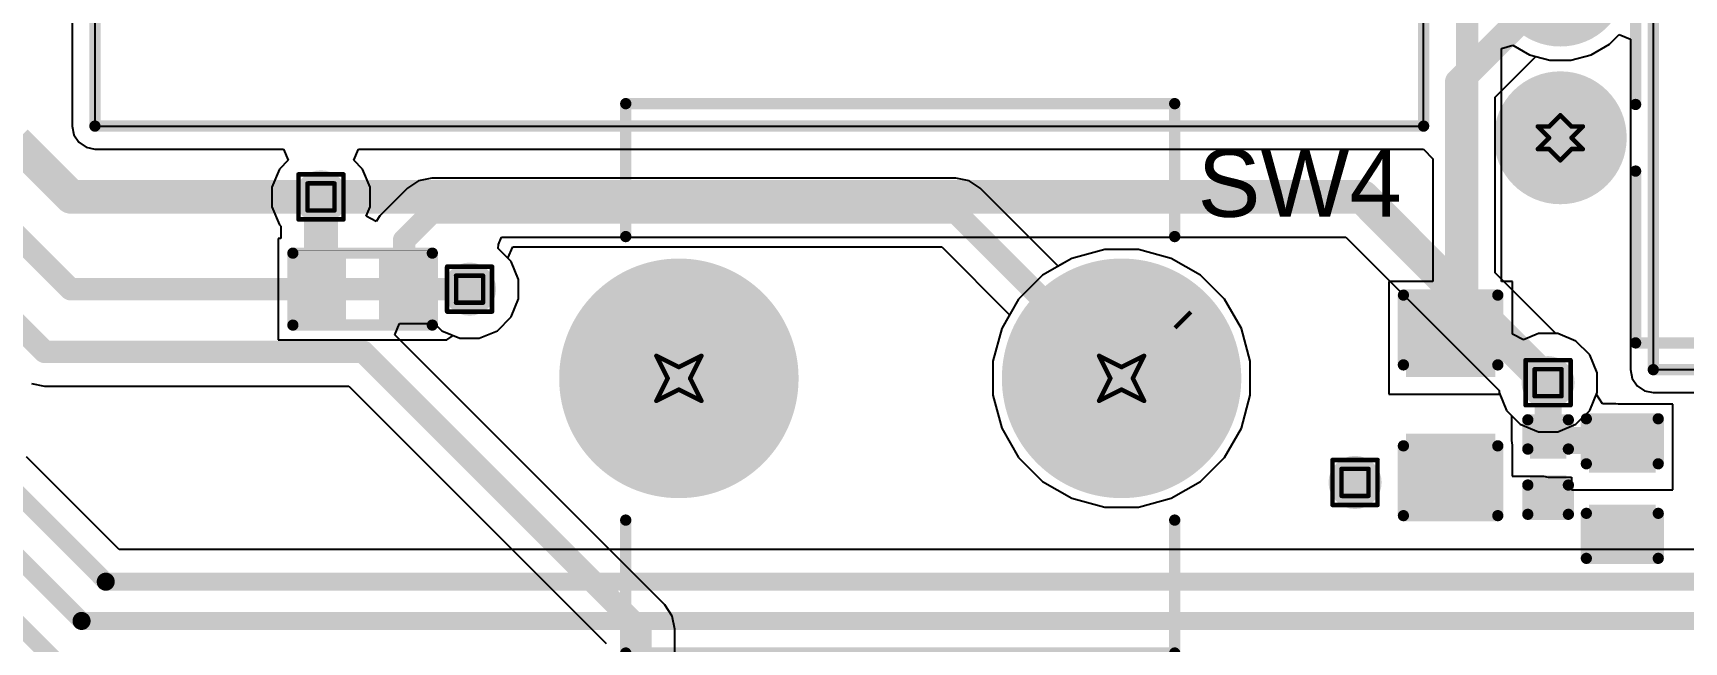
# Model space of a CAD drawing. Header units: inches. Extents: x 0 to 355, y -10 to 78.
# Drawn here: x 53.95 to 72.6, y 5.57 to 12.44 of the extents above; entities that cross this region are included whole.
import ezdxf

# ---------------------------------------------------------------- set-up
doc = ezdxf.new("R2010")
doc.units = ezdxf.units.IN
for name, color, linetype in [('Board Outline', 216, 'Continuous'), ('Bottom Layer', 5, 'Continuous'), ('Bottom Solder', 6, 'Continuous'), ('Drill Drawing', 1, 'Continuous'), ('Multi-Layer', 9, 'Continuous'), ('Pad Holes', 156, 'Continuous'), ('Top Layer', 1, 'Continuous'), ('Top Overlay', 2, 'Continuous'), ('Top Paste', 8, 'Continuous'), ('Top Solder', 216, 'Continuous'), ('Via Holes', 16, 'Continuous')]:
    doc.layers.add(name, color=color, linetype=linetype)
doc.styles.add('Arial', font='', dxfattribs={"height": 0.2})
doc.styles.get('Arial').set_extended_font_data('Arial')

# ---------------------------------------------------------------- blocks, each defined once
blk = doc.blocks.new('PAW3395DM_21')
at = {"layer": 'Bottom Layer'}
h = blk.add_hatch(color=5, dxfattribs=at)
edge = h.paths.add_edge_path()
edge.add_arc((-5.35, -4.005), 0.7, 0, 360)
h = blk.add_hatch(color=5, dxfattribs=at)
edge = h.paths.add_edge_path()
edge.add_arc((-5.35, -5.785), 0.7, 0, 360)
at = {"layer": 'Bottom Solder'}
h = blk.add_hatch(color=6, dxfattribs=at)
edge = h.paths.add_edge_path()
edge.add_arc((-5.35, -4.005), 0.75, 0, 360)
h = blk.add_hatch(color=6, dxfattribs=at)
edge = h.paths.add_edge_path()
edge.add_arc((-5.35, -5.785), 0.75, 0, 360)
at = {"layer": 'Multi-Layer'}
h = blk.add_hatch(color=9, dxfattribs=at)
edge = h.paths.add_edge_path()
edge.add_arc((-5.35, -4.005), 0.7, 0, 360)
h = blk.add_hatch(color=9, dxfattribs=at)
edge = h.paths.add_edge_path()
edge.add_arc((-5.35, -5.785), 0.7, 0, 360)
at = {"layer": 'Pad Holes'}
h = blk.add_hatch(color=7, dxfattribs=at)
edge = h.paths.add_edge_path()
edge.add_arc((-5.35, -5.785), 0.35, 0, 360)
at = {"layer": 'Top Layer'}
h = blk.add_hatch(color=1, dxfattribs=at)
edge = h.paths.add_edge_path()
edge.add_arc((-5.35, -4.005), 0.7, 0, 360)
h = blk.add_hatch(color=1, dxfattribs=at)
edge = h.paths.add_edge_path()
edge.add_arc((-5.35, -5.785), 0.7, 0, 360)
at = {"layer": 'Top Solder'}
h = blk.add_hatch(color=216, dxfattribs=at)
edge = h.paths.add_edge_path()
edge.add_arc((-5.35, -4.005), 0.75, 0, 360)
h = blk.add_hatch(color=216, dxfattribs=at)
edge = h.paths.add_edge_path()
edge.add_arc((-5.35, -5.785), 0.75, 0, 360)
at = {"layer": 'Top Overlay'}
for points in [[(-4.5, -5.409, 0.127, 0.127, 0), (-4.5, -4.381, 0.127, 0.127, 0)], [(-4.5, -8.1, 0.127, 0.127, 0), (-4.5, -6.161, 0.127, 0.127, 0)], [(-4.5, -8.1, 0.127, 0.127, 0), (4.5, -8.1, 0.127, 0.127, 0)]]:
    blk.add_lwpolyline(points, format="xyseb", dxfattribs=at)
for points in [[(-4.532, -5.409, 0.0635, 0.0635, 1), (-4.468, -5.409, 0.0635, 0.0635, 1)], [(-4.532, -6.161, 0.0635, 0.0635, 1), (-4.468, -6.161, 0.0635, 0.0635, 1)], [(-4.532, -8.1, 0.0635, 0.0635, 1), (-4.468, -8.1, 0.0635, 0.0635, 1)], [(-4.532, -8.1, 0.0635, 0.0635, 1), (-4.468, -8.1, 0.0635, 0.0635, 1)]]:
    blk.add_lwpolyline(points, format="xyseb", close=True, dxfattribs=at)
blk = doc.blocks.new('CMI629501D01_27')
at = {"layer": 'Bottom Layer'}
h = blk.add_hatch(color=5, dxfattribs=at)
edge = h.paths.add_edge_path()
edge.add_arc((-2.5, 0), 1.25, 0, 360)
h = blk.add_hatch(color=5, dxfattribs=at)
edge = h.paths.add_edge_path()
edge.add_arc((2.5, 0), 1.25, 0, 360)
at = {"layer": 'Bottom Solder'}
h = blk.add_hatch(color=6, dxfattribs=at)
edge = h.paths.add_edge_path()
edge.add_arc((-2.5, 0), 1.352, 0, 360)
h = blk.add_hatch(color=6, dxfattribs=at)
edge = h.paths.add_edge_path()
edge.add_arc((2.5, 0), 1.352, 0, 360)
at = {"layer": 'Multi-Layer'}
h = blk.add_hatch(color=9, dxfattribs=at)
edge = h.paths.add_edge_path()
edge.add_arc((-2.5, 0), 1.25, 0, 360)
h = blk.add_hatch(color=9, dxfattribs=at)
edge = h.paths.add_edge_path()
edge.add_arc((2.5, 0), 1.25, 0, 360)
at = {"layer": 'Pad Holes'}
h = blk.add_hatch(color=7, dxfattribs=at)
edge = h.paths.add_edge_path()
edge.add_arc((-2.5, 0), 0.6, 0, 360)
h = blk.add_hatch(color=7, dxfattribs=at)
edge = h.paths.add_edge_path()
edge.add_arc((2.5, 0), 0.6, 0, 360)
at = {"layer": 'Top Layer'}
h = blk.add_hatch(color=1, dxfattribs=at)
edge = h.paths.add_edge_path()
edge.add_arc((-2.5, 0), 1.25, 0, 360)
h = blk.add_hatch(color=1, dxfattribs=at)
edge = h.paths.add_edge_path()
edge.add_arc((2.5, 0), 1.25, 0, 360)
at = {"layer": 'Top Solder'}
h = blk.add_hatch(color=216, dxfattribs=at)
edge = h.paths.add_edge_path()
edge.add_arc((-2.5, 0), 1.352, 0, 360)
h = blk.add_hatch(color=216, dxfattribs=at)
edge = h.paths.add_edge_path()
edge.add_arc((2.5, 0), 1.352, 0, 360)
at = {"layer": 'Top Overlay'}
for points in [[(-3.1, 3.1, 0.127, 0.127, 0), (-3.1, 1.6, 0.127, 0.127, 0)], [(3.1, 3.1, 0.127, 0.127, 0), (-3.1, 3.1, 0.127, 0.127, 0)], [(3.1, 3.1, 0.127, 0.127, 0), (3.1, 1.6, 0.127, 0.127, 0)], [(-3.1, -1.6, 0.127, 0.127, 0), (-3.1, -3.1, 0.127, 0.127, 0)], [(3.1, -1.6, 0.127, 0.127, 0), (3.1, -3.1, 0.127, 0.127, 0)], [(3.1, -3.1, 0.127, 0.127, 0), (-3.1, -3.1, 0.127, 0.127, 0)]]:
    blk.add_lwpolyline(points, format="xyseb", dxfattribs=at)
for points in [[(-3.132, 3.1, 0.0635, 0.0635, 1), (-3.068, 3.1, 0.0635, 0.0635, 1)], [(-3.132, 3.1, 0.0635, 0.0635, 1), (-3.068, 3.1, 0.0635, 0.0635, 1)], [(3.068, 3.1, 0.0635, 0.0635, 1), (3.132, 3.1, 0.0635, 0.0635, 1)], [(3.068, 3.1, 0.0635, 0.0635, 1), (3.132, 3.1, 0.0635, 0.0635, 1)], [(-3.132, 1.6, 0.0635, 0.0635, 1), (-3.068, 1.6, 0.0635, 0.0635, 1)], [(3.068, 1.6, 0.0635, 0.0635, 1), (3.132, 1.6, 0.0635, 0.0635, 1)], [(-3.132, -1.6, 0.0635, 0.0635, 1), (-3.068, -1.6, 0.0635, 0.0635, 1)], [(3.068, -1.6, 0.0635, 0.0635, 1), (3.132, -1.6, 0.0635, 0.0635, 1)], [(-3.132, -3.1, 0.0635, 0.0635, 1), (-3.068, -3.1, 0.0635, 0.0635, 1)], [(-3.132, -3.1, 0.0635, 0.0635, 1), (-3.068, -3.1, 0.0635, 0.0635, 1)], [(3.068, -3.1, 0.0635, 0.0635, 1), (3.132, -3.1, 0.0635, 0.0635, 1)], [(3.068, -3.1, 0.0635, 0.0635, 1), (3.132, -3.1, 0.0635, 0.0635, 1)]]:
    blk.add_lwpolyline(points, format="xyseb", close=True, dxfattribs=at)
blk = doc.blocks.new('R___0402_41')
at = {"layer": 'Top Layer'}
for points in [[(-0.699, -0.318), (-0.699, 0.318), (-0.241, 0.318), (-0.241, -0.318)], [(0.241, -0.318), (0.241, 0.318), (0.699, 0.318), (0.699, -0.318)]]:
    blk.add_hatch(color=1, dxfattribs=at).paths.add_polyline_path(points)
at = {"layer": 'Top Paste'}
for points in [[(-0.699, -0.318), (-0.699, 0.318), (-0.241, 0.318), (-0.241, -0.318)], [(0.241, -0.318), (0.241, 0.318), (0.699, 0.318), (0.699, -0.318)]]:
    blk.add_hatch(color=8, dxfattribs=at).paths.add_polyline_path(points)
at = {"layer": 'Top Solder'}
for points in [[(-0.754, -0.373), (-0.754, 0.373), (-0.186, 0.373), (-0.186, -0.373)], [(0.186, -0.373), (0.186, 0.373), (0.754, 0.373), (0.754, -0.373)]]:
    blk.add_hatch(color=216, dxfattribs=at).paths.add_polyline_path(points)
at = {"layer": 'Top Overlay'}
for points in [[(0.787, 0.406, 0.127, 0.127, 0), (-0.787, 0.406, 0.127, 0.127, 0)], [(-0.787, 0.406, 0.127, 0.127, 0), (-0.787, -0.406, 0.127, 0.127, 0)], [(0.787, 0.406, 0.127, 0.127, 0), (0.787, -0.406, 0.127, 0.127, 0)], [(0.787, -0.406, 0.127, 0.127, 0), (-0.787, -0.406, 0.127, 0.127, 0)], [(0.813, -0.432, 0.00323, 0.00323, 0), (-0.813, -0.432, 0.00323, 0.00323, 0)]]:
    blk.add_lwpolyline(points, format="xyseb", dxfattribs=at)
for points in [[(-0.819, 0.406, 0.0635, 0.0635, 1), (-0.756, 0.406, 0.0635, 0.0635, 1)], [(-0.819, 0.406, 0.0635, 0.0635, 1), (-0.756, 0.406, 0.0635, 0.0635, 1)], [(0.756, 0.406, 0.0635, 0.0635, 1), (0.819, 0.406, 0.0635, 0.0635, 1)], [(0.756, 0.406, 0.0635, 0.0635, 1), (0.819, 0.406, 0.0635, 0.0635, 1)], [(-0.819, -0.406, 0.0635, 0.0635, 1), (-0.756, -0.406, 0.0635, 0.0635, 1)], [(-0.819, -0.406, 0.0635, 0.0635, 1), (-0.756, -0.406, 0.0635, 0.0635, 1)], [(0.756, -0.406, 0.0635, 0.0635, 1), (0.819, -0.406, 0.0635, 0.0635, 1)], [(0.756, -0.406, 0.0635, 0.0635, 1), (0.819, -0.406, 0.0635, 0.0635, 1)], [(-0.814, -0.432, 0.00161, 0.00161, 1), (-0.812, -0.432, 0.00161, 0.00161, 1)], [(0.812, -0.432, 0.00161, 0.00161, 1), (0.814, -0.432, 0.00161, 0.00161, 1)]]:
    blk.add_lwpolyline(points, format="xyseb", close=True, dxfattribs=at)
blk = doc.blocks.new('C___0402_104')
at = {"layer": 'Top Layer'}
for points in [[(-0.699, -0.318), (-0.699, 0.318), (-0.241, 0.318), (-0.241, -0.318)], [(0.241, -0.318), (0.241, 0.318), (0.699, 0.318), (0.699, -0.318)]]:
    blk.add_hatch(color=1, dxfattribs=at).paths.add_polyline_path(points)
at = {"layer": 'Top Paste'}
for points in [[(-0.699, -0.318), (-0.699, 0.318), (-0.241, 0.318), (-0.241, -0.318)], [(0.241, -0.318), (0.241, 0.318), (0.699, 0.318), (0.699, -0.318)]]:
    blk.add_hatch(color=8, dxfattribs=at).paths.add_polyline_path(points)
at = {"layer": 'Top Solder'}
for points in [[(-0.758, -0.377), (-0.758, 0.377), (-0.181, 0.377), (-0.181, -0.377)], [(0.181, -0.377), (0.181, 0.377), (0.758, 0.377), (0.758, -0.377)]]:
    blk.add_hatch(color=216, dxfattribs=at).paths.add_polyline_path(points)
at = {"layer": 'Top Overlay'}
for points in [[(-0.787, 0.406, 0.127, 0.127, 0), (-0.279, 0.406, 0.127, 0.127, 0)], [(-0.787, 0.406, 0.127, 0.127, 0), (-0.787, -0.406, 0.127, 0.127, 0)], [(0.279, 0.406, 0.127, 0.127, 0), (0.787, 0.406, 0.127, 0.127, 0)], [(0.787, 0.406, 0.127, 0.127, 0), (0.787, -0.406, 0.127, 0.127, 0)], [(-0.787, -0.406, 0.127, 0.127, 0), (-0.279, -0.406, 0.127, 0.127, 0)], [(0.279, -0.406, 0.127, 0.127, 0), (0.787, -0.406, 0.127, 0.127, 0)]]:
    blk.add_lwpolyline(points, format="xyseb", dxfattribs=at)
for points in [[(-0.819, 0.406, 0.0635, 0.0635, 1), (-0.756, 0.406, 0.0635, 0.0635, 1)], [(-0.819, 0.406, 0.0635, 0.0635, 1), (-0.756, 0.406, 0.0635, 0.0635, 1)], [(-0.311, 0.406, 0.0635, 0.0635, 1), (-0.248, 0.406, 0.0635, 0.0635, 1)], [(0.248, 0.406, 0.0635, 0.0635, 1), (0.311, 0.406, 0.0635, 0.0635, 1)], [(0.756, 0.406, 0.0635, 0.0635, 1), (0.819, 0.406, 0.0635, 0.0635, 1)], [(0.756, 0.406, 0.0635, 0.0635, 1), (0.819, 0.406, 0.0635, 0.0635, 1)], [(-0.819, -0.406, 0.0635, 0.0635, 1), (-0.756, -0.406, 0.0635, 0.0635, 1)], [(-0.819, -0.406, 0.0635, 0.0635, 1), (-0.756, -0.406, 0.0635, 0.0635, 1)], [(-0.311, -0.406, 0.0635, 0.0635, 1), (-0.248, -0.406, 0.0635, 0.0635, 1)], [(0.248, -0.406, 0.0635, 0.0635, 1), (0.311, -0.406, 0.0635, 0.0635, 1)], [(0.756, -0.406, 0.0635, 0.0635, 1), (0.819, -0.406, 0.0635, 0.0635, 1)], [(0.756, -0.406, 0.0635, 0.0635, 1), (0.819, -0.406, 0.0635, 0.0635, 1)]]:
    blk.add_lwpolyline(points, format="xyseb", close=True, dxfattribs=at)
blk = doc.blocks.new('CAP_0201_105')
at = {"layer": 'Top Layer'}
for points in [[(-0.45, 0.15), (-0.15, 0.15), (-0.15, -0.15), (-0.45, -0.15)], [(0.15, 0.15), (0.45, 0.15), (0.45, -0.15), (0.15, -0.15)]]:
    blk.add_hatch(color=1, dxfattribs=at).paths.add_polyline_path(points)
at = {"layer": 'Top Paste'}
for points in [[(-0.45, 0.15), (-0.15, 0.15), (-0.15, -0.15), (-0.45, -0.15)], [(0.15, 0.15), (0.45, 0.15), (0.45, -0.15), (0.15, -0.15)]]:
    blk.add_hatch(color=8, dxfattribs=at).paths.add_polyline_path(points)
at = {"layer": 'Top Solder'}
for points in [[(-0.505, 0.205), (-0.095, 0.205), (-0.095, -0.205), (-0.505, -0.205)], [(0.095, 0.205), (0.505, 0.205), (0.505, -0.205), (0.095, -0.205)]]:
    blk.add_hatch(color=216, dxfattribs=at).paths.add_polyline_path(points)
at = {"layer": 'Top Overlay'}
for points in [[(-0.533, 0.229, 0.127, 0.127, 0), (-0.203, 0.229, 0.127, 0.127, 0)], [(-0.533, 0.229, 0.127, 0.127, 0), (-0.533, -0.229, 0.127, 0.127, 0)], [(0.203, 0.229, 0.127, 0.127, 0), (0.533, 0.229, 0.127, 0.127, 0)], [(0.533, 0.229, 0.127, 0.127, 0), (0.533, -0.229, 0.127, 0.127, 0)], [(-0.533, -0.229, 0.127, 0.127, 0), (-0.203, -0.229, 0.127, 0.127, 0)], [(0.203, -0.229, 0.127, 0.127, 0), (0.533, -0.229, 0.127, 0.127, 0)]]:
    blk.add_lwpolyline(points, format="xyseb", dxfattribs=at)
for points in [[(-0.565, 0.229, 0.0635, 0.0635, 1), (-0.502, 0.229, 0.0635, 0.0635, 1)], [(-0.565, 0.229, 0.0635, 0.0635, 1), (-0.502, 0.229, 0.0635, 0.0635, 1)], [(-0.235, 0.229, 0.0635, 0.0635, 1), (-0.171, 0.229, 0.0635, 0.0635, 1)], [(0.171, 0.229, 0.0635, 0.0635, 1), (0.235, 0.229, 0.0635, 0.0635, 1)], [(0.502, 0.229, 0.0635, 0.0635, 1), (0.565, 0.229, 0.0635, 0.0635, 1)], [(0.502, 0.229, 0.0635, 0.0635, 1), (0.565, 0.229, 0.0635, 0.0635, 1)], [(-0.565, -0.229, 0.0635, 0.0635, 1), (-0.502, -0.229, 0.0635, 0.0635, 1)], [(-0.565, -0.229, 0.0635, 0.0635, 1), (-0.502, -0.229, 0.0635, 0.0635, 1)], [(-0.235, -0.229, 0.0635, 0.0635, 1), (-0.171, -0.229, 0.0635, 0.0635, 1)], [(0.171, -0.229, 0.0635, 0.0635, 1), (0.235, -0.229, 0.0635, 0.0635, 1)], [(0.502, -0.229, 0.0635, 0.0635, 1), (0.565, -0.229, 0.0635, 0.0635, 1)], [(0.502, -0.229, 0.0635, 0.0635, 1), (0.565, -0.229, 0.0635, 0.0635, 1)]]:
    blk.add_lwpolyline(points, format="xyseb", close=True, dxfattribs=at)
blk = doc.blocks.new('C___0603_108')
at = {"layer": 'Top Layer'}
for points in [[(-0.381, 0.445), (-0.381, -0.445), (-1.143, -0.445), (-1.143, 0.445)], [(1.143, 0.445), (1.143, -0.445), (0.381, -0.445), (0.381, 0.445)]]:
    blk.add_hatch(color=1, dxfattribs=at).paths.add_polyline_path(points)
at = {"layer": 'Top Paste'}
for points in [[(-0.381, 0.445), (-0.381, -0.445), (-1.143, -0.445), (-1.143, 0.445)], [(1.143, 0.445), (1.143, -0.445), (0.381, -0.445), (0.381, 0.445)]]:
    blk.add_hatch(color=8, dxfattribs=at).paths.add_polyline_path(points)
at = {"layer": 'Top Solder'}
for points in [[(-0.321, 0.504), (-0.321, -0.504), (-1.203, -0.504), (-1.203, 0.504)], [(1.203, 0.504), (1.203, -0.504), (0.321, -0.504), (0.321, 0.504)]]:
    blk.add_hatch(color=216, dxfattribs=at).paths.add_polyline_path(points)
at = {"layer": 'Top Overlay'}
for points in [[(-1.245, 0.533, 0.127, 0.127, 0), (-0.457, 0.533, 0.127, 0.127, 0)], [(-1.245, 0.533, 0.127, 0.127, 0), (-1.245, -0.533, 0.127, 0.127, 0)], [(0.457, 0.533, 0.127, 0.127, 0), (1.245, 0.533, 0.127, 0.127, 0)], [(1.245, 0.533, 0.127, 0.127, 0), (1.245, -0.533, 0.127, 0.127, 0)], [(-1.245, -0.533, 0.127, 0.127, 0), (-0.457, -0.533, 0.127, 0.127, 0)], [(0.457, -0.533, 0.127, 0.127, 0), (1.245, -0.533, 0.127, 0.127, 0)]]:
    blk.add_lwpolyline(points, format="xyseb", dxfattribs=at)
for points in [[(-1.276, 0.533, 0.0635, 0.0635, 1), (-1.213, 0.533, 0.0635, 0.0635, 1)], [(-1.276, 0.533, 0.0635, 0.0635, 1), (-1.213, 0.533, 0.0635, 0.0635, 1)], [(-0.489, 0.533, 0.0635, 0.0635, 1), (-0.425, 0.533, 0.0635, 0.0635, 1)], [(0.425, 0.533, 0.0635, 0.0635, 1), (0.489, 0.533, 0.0635, 0.0635, 1)], [(1.213, 0.533, 0.0635, 0.0635, 1), (1.276, 0.533, 0.0635, 0.0635, 1)], [(1.213, 0.533, 0.0635, 0.0635, 1), (1.276, 0.533, 0.0635, 0.0635, 1)], [(-1.276, -0.533, 0.0635, 0.0635, 1), (-1.213, -0.533, 0.0635, 0.0635, 1)], [(-1.276, -0.533, 0.0635, 0.0635, 1), (-1.213, -0.533, 0.0635, 0.0635, 1)], [(-0.489, -0.533, 0.0635, 0.0635, 1), (-0.425, -0.533, 0.0635, 0.0635, 1)], [(0.425, -0.533, 0.0635, 0.0635, 1), (0.489, -0.533, 0.0635, 0.0635, 1)], [(1.213, -0.533, 0.0635, 0.0635, 1), (1.276, -0.533, 0.0635, 0.0635, 1)], [(1.213, -0.533, 0.0635, 0.0635, 1), (1.276, -0.533, 0.0635, 0.0635, 1)]]:
    blk.add_lwpolyline(points, format="xyseb", close=True, dxfattribs=at)

msp = doc.modelspace()

# ---------------------------------------------------------------- hatches: boundary and pattern name
at = {"layer": 'Bottom Layer'}
h = msp.add_hatch(color=5, dxfattribs=at)
edge = h.paths.add_edge_path()
edge.add_arc((57.206, 10.592), 0.3, 0, 360)
h = msp.add_hatch(color=5, dxfattribs=at)
edge = h.paths.add_edge_path()
edge.add_arc((58.884, 9.551), 0.3, 0, 360)
h = msp.add_hatch(color=5, dxfattribs=at)
edge = h.paths.add_edge_path()
edge.add_arc((71.065, 8.495), 0.3, 0, 360)
h = msp.add_hatch(color=5, dxfattribs=at)
edge = h.paths.add_edge_path()
edge.add_arc((68.885, 7.369), 0.3, 0, 360)
at = {"layer": 'Top Layer'}
h = msp.add_hatch(color=1, dxfattribs=at)
edge = h.paths.add_edge_path()
edge.add_arc((57.206, 10.592), 0.3, 0, 360)
h = msp.add_hatch(color=1, dxfattribs=at)
edge = h.paths.add_edge_path()
edge.add_arc((58.884, 9.551), 0.3, 0, 360)
h = msp.add_hatch(color=1, dxfattribs=at)
edge = h.paths.add_edge_path()
edge.add_arc((71.065, 8.495), 0.3, 0, 360)
h = msp.add_hatch(color=1, dxfattribs=at)
edge = h.paths.add_edge_path()
edge.add_arc((68.885, 7.369), 0.3, 0, 360)
at = {"layer": 'Via Holes'}
h = msp.add_hatch(color=7, dxfattribs=at)
edge = h.paths.add_edge_path()
edge.add_arc((57.206, 10.592), 0.15, 0, 360)
h = msp.add_hatch(color=7, dxfattribs=at)
edge = h.paths.add_edge_path()
edge.add_arc((58.884, 9.551), 0.15, 0, 360)
h = msp.add_hatch(color=7, dxfattribs=at)
edge = h.paths.add_edge_path()
edge.add_arc((71.065, 8.495), 0.15, 0, 360)
h = msp.add_hatch(color=7, dxfattribs=at)
edge = h.paths.add_edge_path()
edge.add_arc((68.885, 7.369), 0.15, 0, 360)

# ---------------------------------------------------------------- linework, layer by layer
at = {"layer": 'Board Outline'}
for points in [[(72.253, 8.642, 0.127, 0.127, 0), (72.253, 25.445, 0.127, 0.127, 0)], [(54.653, 11.391, 0.127, 0.127, 0), (54.653, 24.191, 0.127, 0.127, 0)], [(69.659, 11.391, 0.127, 0.127, 0), (69.659, 24.191, 0.127, 0.127, 0)], [(54.653, 11.391, 0.127, 0.127, 0), (69.659, 11.391, 0.127, 0.127, 0)], [(72.253, 8.642, 0.127, 0.127, 0), (80.853, 8.642, 0.127, 0.127, 0)]]:
    msp.add_lwpolyline(points, format="xyseb", dxfattribs=at)
for points in [[(54.621, 11.391, 0.0635, 0.0635, 1), (54.685, 11.391, 0.0635, 0.0635, 1)], [(54.621, 11.391, 0.0635, 0.0635, 1), (54.685, 11.391, 0.0635, 0.0635, 1)], [(69.627, 11.391, 0.0635, 0.0635, 1), (69.691, 11.391, 0.0635, 0.0635, 1)], [(69.627, 11.391, 0.0635, 0.0635, 1), (69.691, 11.391, 0.0635, 0.0635, 1)], [(72.221, 8.642, 0.0635, 0.0635, 1), (72.285, 8.642, 0.0635, 0.0635, 1)], [(72.221, 8.642, 0.0635, 0.0635, 1), (72.285, 8.642, 0.0635, 0.0635, 1)]]:
    msp.add_lwpolyline(points, format="xyseb", close=True, dxfattribs=at)
at = {"layer": 'Bottom Layer'}
for p, q in [((71.552, 12.197), (71.758, 12.316)), ((71.758, 12.316), (71.867, 12.425)), ((71.867, 12.425), (71.994, 12.373)), ((71.994, 12.373), (71.994, 8.642)), ((70.467, 11.716), (70.928, 12.177)), ((70.928, 12.177), (71.084, 12.135)), ((71.084, 12.135), (71.322, 12.135)), ((71.322, 12.135), (71.552, 12.197)), ((70.467, 9.734), (70.467, 11.716)), ((59.211, 10.053), (59.245, 10.138)), ((59.245, 10.138), (68.781, 10.138)), ((68.781, 10.138), (69.732, 9.187)), ((59.207, 10.011), (59.211, 10.053)), ((59.354, 9.864), (59.207, 10.011)), ((65.687, 9.898), (65.356, 9.707)), ((66.057, 9.997), (65.687, 9.898)), ((66.439, 9.997), (66.057, 9.997)), ((66.809, 9.898), (66.439, 9.997)), ((67.14, 9.707), (66.809, 9.898)), ((59.438, 9.661), (59.354, 9.864)), ((65.356, 9.707), (65.085, 9.437)), ((67.411, 9.437), (67.14, 9.707)), ((71.152, 9.049), (70.467, 9.734)), ((59.438, 9.44), (59.438, 9.661)), ((59.354, 9.237), (59.438, 9.44)), ((65.085, 9.437), (64.894, 9.105)), ((67.602, 9.105), (67.411, 9.437)), ((58.041, 9.035), (58.094, 9.162)), ((58.094, 9.162), (58.489, 9.162)), ((58.489, 9.162), (58.57, 9.081)), ((59.198, 9.081), (59.354, 9.237)), ((69.732, 9.187), (69.732, 9.187)), ((69.732, 9.187), (70.511, 8.408)), ((61.089, 5.987), (58.041, 9.035)), ((58.57, 9.081), (58.774, 8.997)), ((58.774, 8.997), (58.994, 8.997)), ((58.994, 8.997), (59.198, 9.081)), ((64.894, 9.105), (64.795, 8.736)), ((67.701, 8.736), (67.602, 9.105)), ((71.175, 9.049), (71.152, 9.049)), ((71.379, 8.964), (71.175, 9.049)), ((71.535, 8.809), (71.379, 8.964)), ((71.619, 8.605), (71.535, 8.809)), ((64.795, 8.736), (64.795, 8.353)), ((67.701, 8.353), (67.701, 8.736)), ((71.619, 8.385), (71.619, 8.605)), ((71.994, 8.642), (72.014, 8.542)), ((53.937, 8.485), (54.085, 8.455)), ((54.085, 8.455), (57.522, 8.455)), ((57.522, 8.455), (60.426, 5.552)), ((70.511, 8.408), (70.511, 8.385)), ((72.014, 8.542), (72.07, 8.458)), ((72.07, 8.458), (72.154, 8.402)), ((72.154, 8.402), (72.253, 8.383)), ((64.795, 8.353), (64.894, 7.983)), ((67.602, 7.983), (67.701, 8.353)), ((70.511, 8.385), (70.595, 8.181)), ((71.535, 8.181), (71.619, 8.385)), ((72.253, 8.383), (80.853, 8.383)), ((70.595, 8.181), (70.751, 8.025)), ((70.751, 8.025), (70.955, 7.941)), ((71.175, 7.941), (71.379, 8.025)), ((71.379, 8.025), (71.535, 8.181)), ((64.894, 7.983), (65.085, 7.652)), ((67.411, 7.652), (67.602, 7.983)), ((70.955, 7.941), (71.175, 7.941)), ((65.085, 7.652), (65.356, 7.381)), ((67.14, 7.381), (67.411, 7.652)), ((65.356, 7.381), (65.687, 7.19)), ((66.809, 7.19), (67.14, 7.381)), ((65.687, 7.19), (66.057, 7.091)), ((66.057, 7.091), (66.439, 7.091)), ((66.439, 7.091), (66.809, 7.19)), ((61.173, 5.861), (61.089, 5.987)), ((61.202, 5.713), (61.173, 5.861)), ((61.202, 3.574), (61.202, 5.713))]:
    msp.add_line(p, q, dxfattribs=at)
for points in [[(70.052, 11.888, 0.305, 0.305, 0), (71.203, 13.039, 0.305, 0.305, 0)], [(70.052, 9.507, 0.305, 0.305, 0), (70.052, 11.888, 0.305, 0.305, 0)], [(53.759, 11.218, 0.381, 0.381, 0), (54.385, 10.592, 0.381, 0.381, 0)], [(53.023, 10.905, 0.254, 0.254, 0), (54.377, 9.551, 0.254, 0.254, 0)], [(52.359, 10.569, 0.254, 0.254, 0), (54.085, 8.843, 0.254, 0.254, 0)], [(54.385, 10.592, 0.381, 0.381, 0), (57.206, 10.592, 0.381, 0.381, 0)], [(57.206, 10.592, 0.381, 0.381, 0), (68.968, 10.592, 0.381, 0.381, 0)], [(68.968, 10.592, 0.381, 0.381, 0), (70.052, 9.507, 0.381, 0.381, 0)], [(70.052, 9.507, 0.381, 0.381, 0), (71.065, 8.495, 0.381, 0.381, 0)], [(54.377, 9.551, 0.254, 0.254, 0), (58.884, 9.551, 0.254, 0.254, 0)], [(54.085, 8.843, 0.254, 0.254, 0), (57.683, 8.843, 0.254, 0.254, 0)], [(57.683, 8.843, 0.254, 0.254, 0), (60.814, 5.713, 0.254, 0.254, 0)], [(71.065, 8.495, 0.381, 0.381, 0), (71.065, 8.495, 0.381, 0.381, 0)], [(60.814, 2.174, 0.254, 0.254, 0), (60.814, 5.713, 0.254, 0.254, 0)]]:
    msp.add_lwpolyline(points, format="xyseb", dxfattribs=at)
for points in [[(69.976, 11.888, 0.152, 0.152, 1), (70.129, 11.888, 0.152, 0.152, 1)], [(69.976, 11.888, 0.152, 0.152, 1), (70.129, 11.888, 0.152, 0.152, 1)], [(54.29, 10.592, 0.191, 0.191, 1), (54.48, 10.592, 0.191, 0.191, 1)], [(54.29, 10.592, 0.191, 0.191, 1), (54.48, 10.592, 0.191, 0.191, 1)], [(57.111, 10.592, 0.191, 0.191, 1), (57.301, 10.592, 0.191, 0.191, 1)], [(57.111, 10.592, 0.191, 0.191, 1), (57.301, 10.592, 0.191, 0.191, 1)], [(68.873, 10.592, 0.191, 0.191, 1), (69.063, 10.592, 0.191, 0.191, 1)], [(68.873, 10.592, 0.191, 0.191, 1), (69.063, 10.592, 0.191, 0.191, 1)], [(69.957, 9.507, 0.191, 0.191, 1), (70.148, 9.507, 0.191, 0.191, 1)], [(69.957, 9.507, 0.191, 0.191, 1), (70.148, 9.507, 0.191, 0.191, 1)], [(54.314, 9.551, 0.127, 0.127, 1), (54.441, 9.551, 0.127, 0.127, 1)], [(54.314, 9.551, 0.127, 0.127, 1), (54.441, 9.551, 0.127, 0.127, 1)], [(58.821, 9.551, 0.127, 0.127, 1), (58.948, 9.551, 0.127, 0.127, 1)], [(69.976, 9.507, 0.152, 0.152, 1), (70.129, 9.507, 0.152, 0.152, 1)], [(54.022, 8.843, 0.127, 0.127, 1), (54.149, 8.843, 0.127, 0.127, 1)], [(54.022, 8.843, 0.127, 0.127, 1), (54.149, 8.843, 0.127, 0.127, 1)], [(57.62, 8.843, 0.127, 0.127, 1), (57.747, 8.843, 0.127, 0.127, 1)], [(57.62, 8.843, 0.127, 0.127, 1), (57.747, 8.843, 0.127, 0.127, 1)], [(70.97, 8.495, 0.191, 0.191, 1), (71.16, 8.495, 0.191, 0.191, 1)], [(70.97, 8.495, 0.191, 0.191, 1), (71.16, 8.495, 0.191, 0.191, 1)], [(70.97, 8.495, 0.191, 0.191, 1), (71.16, 8.495, 0.191, 0.191, 1)], [(60.751, 5.713, 0.127, 0.127, 1), (60.878, 5.713, 0.127, 0.127, 1)], [(60.751, 5.713, 0.127, 0.127, 1), (60.878, 5.713, 0.127, 0.127, 1)]]:
    msp.add_lwpolyline(points, format="xyseb", close=True, dxfattribs=at)
at = {"layer": 'Drill Drawing'}
for points in [[(70.949, 11.386, 0.0508, 0.0508, 0), (71.076, 11.259, 0.0508, 0.0508, 0)], [(70.949, 11.386, 0.0508, 0.0508, 0), (71.076, 11.386, 0.0508, 0.0508, 0)], [(71.076, 11.386, 0.0508, 0.0508, 0), (71.203, 11.513, 0.0508, 0.0508, 0)], [(71.203, 11.513, 0.0508, 0.0508, 0), (71.33, 11.386, 0.0508, 0.0508, 0)], [(71.33, 11.386, 0.0508, 0.0508, 0), (71.457, 11.386, 0.0508, 0.0508, 0)], [(71.33, 11.259, 0.0508, 0.0508, 0), (71.457, 11.386, 0.0508, 0.0508, 0)], [(70.949, 11.132, 0.0508, 0.0508, 0), (71.076, 11.259, 0.0508, 0.0508, 0)], [(71.33, 11.259, 0.0508, 0.0508, 0), (71.457, 11.132, 0.0508, 0.0508, 0)], [(70.949, 11.132, 0.0508, 0.0508, 0), (71.076, 11.132, 0.0508, 0.0508, 0)], [(71.076, 11.132, 0.0508, 0.0508, 0), (71.203, 11.005, 0.0508, 0.0508, 0)], [(71.203, 11.005, 0.0508, 0.0508, 0), (71.33, 11.132, 0.0508, 0.0508, 0)], [(71.33, 11.132, 0.0508, 0.0508, 0), (71.457, 11.132, 0.0508, 0.0508, 0)], [(56.952, 10.846, 0.0508, 0.0508, 0), (57.46, 10.846, 0.0508, 0.0508, 0)], [(56.952, 10.338, 0.0508, 0.0508, 0), (56.952, 10.846, 0.0508, 0.0508, 0)], [(57.46, 10.338, 0.0508, 0.0508, 0), (57.46, 10.846, 0.0508, 0.0508, 0)], [(57.054, 10.744, 0.0508, 0.0508, 0), (57.358, 10.744, 0.0508, 0.0508, 0)], [(57.054, 10.439, 0.0508, 0.0508, 0), (57.054, 10.744, 0.0508, 0.0508, 0)], [(57.358, 10.439, 0.0508, 0.0508, 0), (57.358, 10.744, 0.0508, 0.0508, 0)], [(57.054, 10.439, 0.0508, 0.0508, 0), (57.358, 10.439, 0.0508, 0.0508, 0)], [(56.952, 10.338, 0.0508, 0.0508, 0), (57.46, 10.338, 0.0508, 0.0508, 0)], [(58.63, 9.805, 0.0508, 0.0508, 0), (59.138, 9.805, 0.0508, 0.0508, 0)], [(58.63, 9.297, 0.0508, 0.0508, 0), (58.63, 9.805, 0.0508, 0.0508, 0)], [(58.732, 9.703, 0.0508, 0.0508, 0), (59.037, 9.703, 0.0508, 0.0508, 0)], [(58.732, 9.398, 0.0508, 0.0508, 0), (58.732, 9.703, 0.0508, 0.0508, 0)], [(59.037, 9.398, 0.0508, 0.0508, 0), (59.037, 9.703, 0.0508, 0.0508, 0)], [(59.138, 9.297, 0.0508, 0.0508, 0), (59.138, 9.805, 0.0508, 0.0508, 0)], [(58.732, 9.398, 0.0508, 0.0508, 0), (59.037, 9.398, 0.0508, 0.0508, 0)], [(58.63, 9.297, 0.0508, 0.0508, 0), (59.138, 9.297, 0.0508, 0.0508, 0)], [(60.994, 8.798, 0.0508, 0.0508, 0), (61.248, 8.671, 0.0508, 0.0508, 0)], [(60.994, 8.798, 0.0508, 0.0508, 0), (61.121, 8.544, 0.0508, 0.0508, 0)], [(61.248, 8.671, 0.0508, 0.0508, 0), (61.502, 8.798, 0.0508, 0.0508, 0)], [(61.375, 8.544, 0.0508, 0.0508, 0), (61.502, 8.798, 0.0508, 0.0508, 0)], [(65.994, 8.798, 0.0508, 0.0508, 0), (66.248, 8.671, 0.0508, 0.0508, 0)], [(65.994, 8.798, 0.0508, 0.0508, 0), (66.121, 8.544, 0.0508, 0.0508, 0)], [(66.248, 8.671, 0.0508, 0.0508, 0), (66.502, 8.798, 0.0508, 0.0508, 0)], [(66.375, 8.544, 0.0508, 0.0508, 0), (66.502, 8.798, 0.0508, 0.0508, 0)], [(70.811, 8.749, 0.0508, 0.0508, 0), (71.319, 8.749, 0.0508, 0.0508, 0)], [(70.811, 8.241, 0.0508, 0.0508, 0), (70.811, 8.749, 0.0508, 0.0508, 0)], [(71.319, 8.241, 0.0508, 0.0508, 0), (71.319, 8.749, 0.0508, 0.0508, 0)], [(70.913, 8.647, 0.0508, 0.0508, 0), (71.217, 8.647, 0.0508, 0.0508, 0)], [(70.913, 8.342, 0.0508, 0.0508, 0), (70.913, 8.647, 0.0508, 0.0508, 0)], [(71.217, 8.342, 0.0508, 0.0508, 0), (71.217, 8.647, 0.0508, 0.0508, 0)], [(60.994, 8.29, 0.0508, 0.0508, 0), (61.121, 8.544, 0.0508, 0.0508, 0)], [(60.994, 8.29, 0.0508, 0.0508, 0), (61.248, 8.417, 0.0508, 0.0508, 0)], [(61.248, 8.417, 0.0508, 0.0508, 0), (61.502, 8.29, 0.0508, 0.0508, 0)], [(61.375, 8.544, 0.0508, 0.0508, 0), (61.502, 8.29, 0.0508, 0.0508, 0)], [(65.994, 8.29, 0.0508, 0.0508, 0), (66.121, 8.544, 0.0508, 0.0508, 0)], [(65.994, 8.29, 0.0508, 0.0508, 0), (66.248, 8.417, 0.0508, 0.0508, 0)], [(66.248, 8.417, 0.0508, 0.0508, 0), (66.502, 8.29, 0.0508, 0.0508, 0)], [(66.375, 8.544, 0.0508, 0.0508, 0), (66.502, 8.29, 0.0508, 0.0508, 0)], [(70.811, 8.241, 0.0508, 0.0508, 0), (71.319, 8.241, 0.0508, 0.0508, 0)], [(70.913, 8.342, 0.0508, 0.0508, 0), (71.217, 8.342, 0.0508, 0.0508, 0)], [(68.631, 7.623, 0.0508, 0.0508, 0), (69.139, 7.623, 0.0508, 0.0508, 0)], [(68.631, 7.115, 0.0508, 0.0508, 0), (68.631, 7.623, 0.0508, 0.0508, 0)], [(69.139, 7.115, 0.0508, 0.0508, 0), (69.139, 7.623, 0.0508, 0.0508, 0)], [(68.732, 7.522, 0.0508, 0.0508, 0), (69.037, 7.522, 0.0508, 0.0508, 0)], [(68.732, 7.217, 0.0508, 0.0508, 0), (68.732, 7.522, 0.0508, 0.0508, 0)], [(69.037, 7.217, 0.0508, 0.0508, 0), (69.037, 7.522, 0.0508, 0.0508, 0)], [(68.631, 7.115, 0.0508, 0.0508, 0), (69.139, 7.115, 0.0508, 0.0508, 0)], [(68.732, 7.217, 0.0508, 0.0508, 0), (69.037, 7.217, 0.0508, 0.0508, 0)]]:
    msp.add_lwpolyline(points, format="xyseb", dxfattribs=at)
for points in [[(70.936, 11.386, 0.0254, 0.0254, 1), (70.962, 11.386, 0.0254, 0.0254, 1)], [(70.936, 11.386, 0.0254, 0.0254, 1), (70.962, 11.386, 0.0254, 0.0254, 1)], [(71.063, 11.386, 0.0254, 0.0254, 1), (71.089, 11.386, 0.0254, 0.0254, 1)], [(71.063, 11.386, 0.0254, 0.0254, 1), (71.089, 11.386, 0.0254, 0.0254, 1)], [(71.19, 11.513, 0.0254, 0.0254, 1), (71.216, 11.513, 0.0254, 0.0254, 1)], [(71.19, 11.513, 0.0254, 0.0254, 1), (71.216, 11.513, 0.0254, 0.0254, 1)], [(71.317, 11.386, 0.0254, 0.0254, 1), (71.343, 11.386, 0.0254, 0.0254, 1)], [(71.317, 11.386, 0.0254, 0.0254, 1), (71.343, 11.386, 0.0254, 0.0254, 1)], [(71.444, 11.386, 0.0254, 0.0254, 1), (71.47, 11.386, 0.0254, 0.0254, 1)], [(71.444, 11.386, 0.0254, 0.0254, 1), (71.47, 11.386, 0.0254, 0.0254, 1)], [(71.063, 11.259, 0.0254, 0.0254, 1), (71.089, 11.259, 0.0254, 0.0254, 1)], [(71.063, 11.259, 0.0254, 0.0254, 1), (71.089, 11.259, 0.0254, 0.0254, 1)], [(71.317, 11.259, 0.0254, 0.0254, 1), (71.343, 11.259, 0.0254, 0.0254, 1)], [(71.317, 11.259, 0.0254, 0.0254, 1), (71.343, 11.259, 0.0254, 0.0254, 1)], [(70.936, 11.132, 0.0254, 0.0254, 1), (70.962, 11.132, 0.0254, 0.0254, 1)], [(70.936, 11.132, 0.0254, 0.0254, 1), (70.962, 11.132, 0.0254, 0.0254, 1)], [(71.063, 11.132, 0.0254, 0.0254, 1), (71.089, 11.132, 0.0254, 0.0254, 1)], [(71.063, 11.132, 0.0254, 0.0254, 1), (71.089, 11.132, 0.0254, 0.0254, 1)], [(71.19, 11.005, 0.0254, 0.0254, 1), (71.216, 11.005, 0.0254, 0.0254, 1)], [(71.19, 11.005, 0.0254, 0.0254, 1), (71.216, 11.005, 0.0254, 0.0254, 1)], [(71.317, 11.132, 0.0254, 0.0254, 1), (71.343, 11.132, 0.0254, 0.0254, 1)], [(71.317, 11.132, 0.0254, 0.0254, 1), (71.343, 11.132, 0.0254, 0.0254, 1)], [(71.444, 11.132, 0.0254, 0.0254, 1), (71.47, 11.132, 0.0254, 0.0254, 1)], [(71.444, 11.132, 0.0254, 0.0254, 1), (71.47, 11.132, 0.0254, 0.0254, 1)], [(56.939, 10.846, 0.0254, 0.0254, 1), (56.965, 10.846, 0.0254, 0.0254, 1)], [(56.939, 10.846, 0.0254, 0.0254, 1), (56.965, 10.846, 0.0254, 0.0254, 1)], [(57.447, 10.846, 0.0254, 0.0254, 1), (57.473, 10.846, 0.0254, 0.0254, 1)], [(57.447, 10.846, 0.0254, 0.0254, 1), (57.473, 10.846, 0.0254, 0.0254, 1)], [(57.041, 10.744, 0.0254, 0.0254, 1), (57.066, 10.744, 0.0254, 0.0254, 1)], [(57.041, 10.744, 0.0254, 0.0254, 1), (57.066, 10.744, 0.0254, 0.0254, 1)], [(57.346, 10.744, 0.0254, 0.0254, 1), (57.371, 10.744, 0.0254, 0.0254, 1)], [(57.346, 10.744, 0.0254, 0.0254, 1), (57.371, 10.744, 0.0254, 0.0254, 1)], [(57.041, 10.439, 0.0254, 0.0254, 1), (57.066, 10.439, 0.0254, 0.0254, 1)], [(57.041, 10.439, 0.0254, 0.0254, 1), (57.066, 10.439, 0.0254, 0.0254, 1)], [(57.346, 10.439, 0.0254, 0.0254, 1), (57.371, 10.439, 0.0254, 0.0254, 1)], [(57.346, 10.439, 0.0254, 0.0254, 1), (57.371, 10.439, 0.0254, 0.0254, 1)], [(56.939, 10.338, 0.0254, 0.0254, 1), (56.965, 10.338, 0.0254, 0.0254, 1)], [(56.939, 10.338, 0.0254, 0.0254, 1), (56.965, 10.338, 0.0254, 0.0254, 1)], [(57.447, 10.338, 0.0254, 0.0254, 1), (57.473, 10.338, 0.0254, 0.0254, 1)], [(57.447, 10.338, 0.0254, 0.0254, 1), (57.473, 10.338, 0.0254, 0.0254, 1)], [(58.618, 9.805, 0.0254, 0.0254, 1), (58.643, 9.805, 0.0254, 0.0254, 1)], [(58.618, 9.805, 0.0254, 0.0254, 1), (58.643, 9.805, 0.0254, 0.0254, 1)], [(58.719, 9.703, 0.0254, 0.0254, 1), (58.745, 9.703, 0.0254, 0.0254, 1)], [(58.719, 9.703, 0.0254, 0.0254, 1), (58.745, 9.703, 0.0254, 0.0254, 1)], [(59.024, 9.703, 0.0254, 0.0254, 1), (59.049, 9.703, 0.0254, 0.0254, 1)], [(59.024, 9.703, 0.0254, 0.0254, 1), (59.049, 9.703, 0.0254, 0.0254, 1)], [(59.126, 9.805, 0.0254, 0.0254, 1), (59.151, 9.805, 0.0254, 0.0254, 1)], [(59.126, 9.805, 0.0254, 0.0254, 1), (59.151, 9.805, 0.0254, 0.0254, 1)], [(58.719, 9.398, 0.0254, 0.0254, 1), (58.745, 9.398, 0.0254, 0.0254, 1)], [(58.719, 9.398, 0.0254, 0.0254, 1), (58.745, 9.398, 0.0254, 0.0254, 1)], [(59.024, 9.398, 0.0254, 0.0254, 1), (59.049, 9.398, 0.0254, 0.0254, 1)], [(59.024, 9.398, 0.0254, 0.0254, 1), (59.049, 9.398, 0.0254, 0.0254, 1)], [(58.618, 9.297, 0.0254, 0.0254, 1), (58.643, 9.297, 0.0254, 0.0254, 1)], [(58.618, 9.297, 0.0254, 0.0254, 1), (58.643, 9.297, 0.0254, 0.0254, 1)], [(59.126, 9.297, 0.0254, 0.0254, 1), (59.151, 9.297, 0.0254, 0.0254, 1)], [(59.126, 9.297, 0.0254, 0.0254, 1), (59.151, 9.297, 0.0254, 0.0254, 1)], [(60.981, 8.798, 0.0254, 0.0254, 1), (61.007, 8.798, 0.0254, 0.0254, 1)], [(60.981, 8.798, 0.0254, 0.0254, 1), (61.007, 8.798, 0.0254, 0.0254, 1)], [(61.489, 8.798, 0.0254, 0.0254, 1), (61.515, 8.798, 0.0254, 0.0254, 1)], [(61.489, 8.798, 0.0254, 0.0254, 1), (61.515, 8.798, 0.0254, 0.0254, 1)], [(65.981, 8.798, 0.0254, 0.0254, 1), (66.007, 8.798, 0.0254, 0.0254, 1)], [(65.981, 8.798, 0.0254, 0.0254, 1), (66.007, 8.798, 0.0254, 0.0254, 1)], [(66.489, 8.798, 0.0254, 0.0254, 1), (66.515, 8.798, 0.0254, 0.0254, 1)], [(66.489, 8.798, 0.0254, 0.0254, 1), (66.515, 8.798, 0.0254, 0.0254, 1)], [(70.798, 8.749, 0.0254, 0.0254, 1), (70.824, 8.749, 0.0254, 0.0254, 1)], [(70.798, 8.749, 0.0254, 0.0254, 1), (70.824, 8.749, 0.0254, 0.0254, 1)], [(71.306, 8.749, 0.0254, 0.0254, 1), (71.332, 8.749, 0.0254, 0.0254, 1)], [(71.306, 8.749, 0.0254, 0.0254, 1), (71.332, 8.749, 0.0254, 0.0254, 1)], [(61.235, 8.671, 0.0254, 0.0254, 1), (61.261, 8.671, 0.0254, 0.0254, 1)], [(61.235, 8.671, 0.0254, 0.0254, 1), (61.261, 8.671, 0.0254, 0.0254, 1)], [(66.235, 8.671, 0.0254, 0.0254, 1), (66.261, 8.671, 0.0254, 0.0254, 1)], [(66.235, 8.671, 0.0254, 0.0254, 1), (66.261, 8.671, 0.0254, 0.0254, 1)], [(70.9, 8.647, 0.0254, 0.0254, 1), (70.925, 8.647, 0.0254, 0.0254, 1)], [(70.9, 8.647, 0.0254, 0.0254, 1), (70.925, 8.647, 0.0254, 0.0254, 1)], [(71.205, 8.647, 0.0254, 0.0254, 1), (71.23, 8.647, 0.0254, 0.0254, 1)], [(71.205, 8.647, 0.0254, 0.0254, 1), (71.23, 8.647, 0.0254, 0.0254, 1)], [(61.108, 8.544, 0.0254, 0.0254, 1), (61.134, 8.544, 0.0254, 0.0254, 1)], [(61.108, 8.544, 0.0254, 0.0254, 1), (61.134, 8.544, 0.0254, 0.0254, 1)], [(61.235, 8.417, 0.0254, 0.0254, 1), (61.261, 8.417, 0.0254, 0.0254, 1)], [(61.235, 8.417, 0.0254, 0.0254, 1), (61.261, 8.417, 0.0254, 0.0254, 1)], [(61.362, 8.544, 0.0254, 0.0254, 1), (61.388, 8.544, 0.0254, 0.0254, 1)], [(61.362, 8.544, 0.0254, 0.0254, 1), (61.388, 8.544, 0.0254, 0.0254, 1)], [(66.108, 8.544, 0.0254, 0.0254, 1), (66.134, 8.544, 0.0254, 0.0254, 1)], [(66.108, 8.544, 0.0254, 0.0254, 1), (66.134, 8.544, 0.0254, 0.0254, 1)], [(66.235, 8.417, 0.0254, 0.0254, 1), (66.261, 8.417, 0.0254, 0.0254, 1)], [(66.235, 8.417, 0.0254, 0.0254, 1), (66.261, 8.417, 0.0254, 0.0254, 1)], [(66.362, 8.544, 0.0254, 0.0254, 1), (66.388, 8.544, 0.0254, 0.0254, 1)], [(66.362, 8.544, 0.0254, 0.0254, 1), (66.388, 8.544, 0.0254, 0.0254, 1)], [(60.981, 8.29, 0.0254, 0.0254, 1), (61.007, 8.29, 0.0254, 0.0254, 1)], [(60.981, 8.29, 0.0254, 0.0254, 1), (61.007, 8.29, 0.0254, 0.0254, 1)], [(61.489, 8.29, 0.0254, 0.0254, 1), (61.515, 8.29, 0.0254, 0.0254, 1)], [(61.489, 8.29, 0.0254, 0.0254, 1), (61.515, 8.29, 0.0254, 0.0254, 1)], [(65.981, 8.29, 0.0254, 0.0254, 1), (66.007, 8.29, 0.0254, 0.0254, 1)], [(65.981, 8.29, 0.0254, 0.0254, 1), (66.007, 8.29, 0.0254, 0.0254, 1)], [(66.489, 8.29, 0.0254, 0.0254, 1), (66.515, 8.29, 0.0254, 0.0254, 1)], [(66.489, 8.29, 0.0254, 0.0254, 1), (66.515, 8.29, 0.0254, 0.0254, 1)], [(70.798, 8.241, 0.0254, 0.0254, 1), (70.824, 8.241, 0.0254, 0.0254, 1)], [(70.798, 8.241, 0.0254, 0.0254, 1), (70.824, 8.241, 0.0254, 0.0254, 1)], [(70.9, 8.342, 0.0254, 0.0254, 1), (70.925, 8.342, 0.0254, 0.0254, 1)], [(70.9, 8.342, 0.0254, 0.0254, 1), (70.925, 8.342, 0.0254, 0.0254, 1)], [(71.205, 8.342, 0.0254, 0.0254, 1), (71.23, 8.342, 0.0254, 0.0254, 1)], [(71.205, 8.342, 0.0254, 0.0254, 1), (71.23, 8.342, 0.0254, 0.0254, 1)], [(71.306, 8.241, 0.0254, 0.0254, 1), (71.332, 8.241, 0.0254, 0.0254, 1)], [(71.306, 8.241, 0.0254, 0.0254, 1), (71.332, 8.241, 0.0254, 0.0254, 1)], [(68.618, 7.623, 0.0254, 0.0254, 1), (68.644, 7.623, 0.0254, 0.0254, 1)], [(68.618, 7.623, 0.0254, 0.0254, 1), (68.644, 7.623, 0.0254, 0.0254, 1)], [(69.126, 7.623, 0.0254, 0.0254, 1), (69.152, 7.623, 0.0254, 0.0254, 1)], [(69.126, 7.623, 0.0254, 0.0254, 1), (69.152, 7.623, 0.0254, 0.0254, 1)], [(68.72, 7.522, 0.0254, 0.0254, 1), (68.745, 7.522, 0.0254, 0.0254, 1)], [(68.72, 7.522, 0.0254, 0.0254, 1), (68.745, 7.522, 0.0254, 0.0254, 1)], [(69.025, 7.522, 0.0254, 0.0254, 1), (69.05, 7.522, 0.0254, 0.0254, 1)], [(69.025, 7.522, 0.0254, 0.0254, 1), (69.05, 7.522, 0.0254, 0.0254, 1)], [(68.618, 7.115, 0.0254, 0.0254, 1), (68.644, 7.115, 0.0254, 0.0254, 1)], [(68.618, 7.115, 0.0254, 0.0254, 1), (68.644, 7.115, 0.0254, 0.0254, 1)], [(68.72, 7.217, 0.0254, 0.0254, 1), (68.745, 7.217, 0.0254, 0.0254, 1)], [(68.72, 7.217, 0.0254, 0.0254, 1), (68.745, 7.217, 0.0254, 0.0254, 1)], [(69.025, 7.217, 0.0254, 0.0254, 1), (69.05, 7.217, 0.0254, 0.0254, 1)], [(69.025, 7.217, 0.0254, 0.0254, 1), (69.05, 7.217, 0.0254, 0.0254, 1)], [(69.126, 7.115, 0.0254, 0.0254, 1), (69.152, 7.115, 0.0254, 0.0254, 1)], [(69.126, 7.115, 0.0254, 0.0254, 1), (69.152, 7.115, 0.0254, 0.0254, 1)]]:
    msp.add_lwpolyline(points, format="xyseb", close=True, dxfattribs=at)
at = {"layer": 'Multi-Layer'}
for p, q in [((72.253, 25.445), (72.253, 8.642)), ((54.653, 24.191), (54.653, 11.391)), ((69.659, 11.391), (69.659, 24.191)), ((54.653, 11.391), (69.659, 11.391)), ((72.253, 8.642), (80.853, 8.642))]:
    msp.add_line(p, q, dxfattribs=at)
at = {"layer": 'Top Layer'}
for p, q in [((54.394, 24.191), (54.394, 11.391)), ((71.552, 12.197), (71.758, 12.316)), ((71.758, 12.316), (71.867, 12.425)), ((71.867, 12.425), (71.994, 12.373)), ((71.994, 12.373), (71.994, 8.642)), ((70.54, 12.265), (70.667, 12.305)), ((70.54, 9.636), (70.54, 12.265)), ((70.667, 12.305), (70.854, 12.197)), ((70.854, 12.197), (71.084, 12.135)), ((71.084, 12.135), (71.322, 12.135)), ((71.322, 12.135), (71.552, 12.197)), ((54.394, 11.391), (54.414, 11.292)), ((54.414, 11.292), (54.47, 11.208)), ((54.47, 11.208), (54.554, 11.152)), ((54.554, 11.152), (54.653, 11.132)), ((54.653, 11.132), (56.783, 11.132)), ((56.836, 11.005), (56.736, 10.905)), ((56.783, 11.132), (56.836, 11.005)), ((57.576, 11.005), (57.629, 11.132)), ((57.676, 10.905), (57.576, 11.005)), ((57.629, 11.132), (69.659, 11.132)), ((69.659, 11.132), (69.763, 11.023)), ((69.763, 11.023), (69.763, 9.636)), ((56.736, 10.905), (56.652, 10.702)), ((57.76, 10.702), (57.676, 10.905)), ((56.652, 10.702), (56.652, 10.481)), ((57.76, 10.481), (57.76, 10.702)), ((58.183, 10.69), (57.871, 10.378)), ((58.309, 10.774), (58.183, 10.69)), ((58.457, 10.804), (58.309, 10.774)), ((64.377, 10.804), (58.457, 10.804)), ((64.525, 10.774), (64.377, 10.804)), ((64.652, 10.69), (64.525, 10.774)), ((65.532, 9.809), (64.652, 10.69)), ((56.652, 10.481), (56.736, 10.278)), ((57.716, 10.375), (57.76, 10.481)), ((56.736, 10.278), (56.753, 10.261)), ((56.753, 10.261), (56.753, 10.122)), ((57.828, 10.314), (57.716, 10.375)), ((57.871, 10.378), (57.828, 10.314)), ((56.753, 10.122), (56.723, 10.122)), ((56.723, 10.122), (56.723, 8.979)), ((59.318, 9.9), (59.371, 10.027)), ((59.354, 9.864), (59.318, 9.9)), ((59.371, 10.027), (64.216, 10.027)), ((64.216, 10.027), (64.983, 9.26)), ((65.687, 9.898), (65.532, 9.809)), ((66.057, 9.997), (65.687, 9.898)), ((66.439, 9.997), (66.057, 9.997)), ((66.809, 9.898), (66.439, 9.997)), ((67.14, 9.707), (66.809, 9.898)), ((59.438, 9.661), (59.354, 9.864)), ((67.411, 9.437), (67.14, 9.707)), ((59.438, 9.44), (59.438, 9.661)), ((69.763, 9.636), (69.265, 9.636)), ((69.265, 9.636), (69.265, 8.366)), ((70.662, 9.636), (70.54, 9.636)), ((70.662, 9.042), (70.662, 9.636)), ((59.354, 9.237), (59.438, 9.44)), ((67.602, 9.105), (67.411, 9.437)), ((59.198, 9.081), (59.354, 9.237)), ((64.983, 9.26), (64.894, 9.105)), ((56.723, 8.979), (58.628, 8.979)), ((58.628, 8.979), (58.7, 9.027)), ((58.628, 8.979), (58.628, 8.979)), ((58.7, 9.027), (58.774, 8.997)), ((58.774, 8.997), (58.994, 8.997)), ((58.994, 8.997), (59.198, 9.081)), ((64.894, 9.105), (64.795, 8.736)), ((67.701, 8.736), (67.602, 9.105)), ((70.789, 8.98), (70.662, 9.042)), ((70.955, 9.049), (70.789, 8.98)), ((71.175, 9.049), (70.955, 9.049)), ((71.379, 8.964), (71.175, 9.049)), ((71.535, 8.809), (71.379, 8.964)), ((71.619, 8.605), (71.535, 8.809)), ((64.795, 8.736), (64.795, 8.353)), ((67.701, 8.353), (67.701, 8.736)), ((71.619, 8.385), (71.619, 8.605)), ((71.994, 8.642), (72.014, 8.542)), ((72.014, 8.542), (72.07, 8.458)), ((72.07, 8.458), (72.154, 8.402)), ((72.154, 8.402), (72.253, 8.383)), ((64.795, 8.353), (64.894, 7.983)), ((67.602, 7.983), (67.701, 8.353)), ((69.265, 8.366), (70.519, 8.366)), ((70.519, 8.366), (70.595, 8.181)), ((71.61, 8.363), (71.619, 8.385)), ((71.681, 8.257), (71.61, 8.363)), ((71.83, 8.257), (71.681, 8.257)), ((71.855, 8.252), (71.83, 8.257)), ((72.474, 8.252), (71.855, 8.252)), ((72.253, 8.383), (75.427, 8.383)), ((72.474, 7.287), (72.474, 8.252)), ((70.595, 8.181), (70.651, 8.126)), ((70.651, 8.126), (70.651, 7.843)), ((64.894, 7.983), (65.085, 7.652)), ((67.411, 7.652), (67.602, 7.983)), ((70.651, 7.843), (70.661, 7.791)), ((54.925, 6.611), (53.879, 7.658)), ((65.085, 7.652), (65.356, 7.381)), ((67.14, 7.381), (67.411, 7.652)), ((70.661, 7.791), (70.661, 7.439)), ((65.356, 7.381), (65.687, 7.19)), ((66.809, 7.19), (67.14, 7.381)), ((70.661, 7.439), (71.013, 7.439)), ((71.013, 7.439), (71.065, 7.429)), ((71.065, 7.429), (71.331, 7.429)), ((71.331, 7.429), (71.331, 7.287)), ((71.331, 7.287), (72.474, 7.287)), ((65.687, 7.19), (66.057, 7.091)), ((66.057, 7.091), (66.439, 7.091)), ((66.439, 7.091), (66.809, 7.19)), ((73.822, 6.611), (54.925, 6.611))]:
    msp.add_line(p, q, dxfattribs=at)
for points in [[(70.151, 9.189, 0.254, 0.254, 0), (70.151, 16.366, 0.254, 0.254, 0)], [(57.206, 9.551, 0.381, 0.381, 0), (57.206, 10.592, 0.381, 0.381, 0)], [(58.146, 10.104, 0.254, 0.254, 0), (58.457, 10.415, 0.254, 0.254, 0)], [(58.457, 10.415, 0.254, 0.254, 0), (64.377, 10.415, 0.254, 0.254, 0)], [(64.377, 10.415, 0.254, 0.254, 0), (66.248, 8.544, 0.254, 0.254, 0)], [(58.146, 9.551, 0.254, 0.254, 0), (58.146, 10.104, 0.254, 0.254, 0)], [(58.146, 9.551, 0.254, 0.254, 0), (58.884, 9.551, 0.254, 0.254, 0)], [(66.924, 9.22, 0.254, 0.254, 0), (66.958, 9.186, 0.254, 0.254, 0)], [(69.964, 9.001, 0.254, 0.254, 0), (70.151, 9.189, 0.254, 0.254, 0)], [(65.499, 8.745, 0.254, 0.254, 0), (66.112, 8.131, 0.254, 0.254, 0)], [(71.065, 7.843, 0.305, 0.305, 0), (71.065, 8.495, 0.305, 0.305, 0)], [(71.065, 7.843, 0.305, 0.305, 0), (71.83, 7.843, 0.305, 0.305, 0)], [(71.83, 7.843, 0.305, 0.305, 0), (71.903, 7.77, 0.305, 0.305, 0)], [(53.516, 7.508, 0.203, 0.203, 0), (54.775, 6.249, 0.203, 0.203, 0)], [(53.088, 7.22, 0.203, 0.203, 0), (54.502, 5.806, 0.203, 0.203, 0)], [(52.633, 6.928, 0.203, 0.203, 0), (54.233, 5.327, 0.203, 0.203, 0)], [(54.775, 6.249, 0.203, 0.203, 0), (73.972, 6.249, 0.203, 0.203, 0)], [(54.502, 5.806, 0.203, 0.203, 0), (74.263, 5.806, 0.203, 0.203, 0)]]:
    msp.add_lwpolyline(points, format="xyseb", dxfattribs=at)
for points in [[(57.111, 10.592, 0.191, 0.191, 1), (57.301, 10.592, 0.191, 0.191, 1)], [(58.394, 10.415, 0.127, 0.127, 1), (58.521, 10.415, 0.127, 0.127, 1)], [(58.394, 10.415, 0.127, 0.127, 1), (58.521, 10.415, 0.127, 0.127, 1)], [(64.313, 10.415, 0.127, 0.127, 1), (64.44, 10.415, 0.127, 0.127, 1)], [(64.313, 10.415, 0.127, 0.127, 1), (64.44, 10.415, 0.127, 0.127, 1)], [(58.082, 10.104, 0.127, 0.127, 1), (58.209, 10.104, 0.127, 0.127, 1)], [(58.082, 10.104, 0.127, 0.127, 1), (58.209, 10.104, 0.127, 0.127, 1)], [(57.111, 9.551, 0.191, 0.191, 1), (57.301, 9.551, 0.191, 0.191, 1)], [(58.082, 9.551, 0.127, 0.127, 1), (58.209, 9.551, 0.127, 0.127, 1)], [(58.082, 9.551, 0.127, 0.127, 1), (58.209, 9.551, 0.127, 0.127, 1)], [(58.821, 9.551, 0.127, 0.127, 1), (58.948, 9.551, 0.127, 0.127, 1)], [(66.861, 9.22, 0.127, 0.127, 1), (66.988, 9.22, 0.127, 0.127, 1)], [(66.895, 9.186, 0.127, 0.127, 1), (67.022, 9.186, 0.127, 0.127, 1)], [(70.088, 9.189, 0.127, 0.127, 1), (70.215, 9.189, 0.127, 0.127, 1)], [(70.088, 9.189, 0.127, 0.127, 1), (70.215, 9.189, 0.127, 0.127, 1)], [(69.9, 9.001, 0.127, 0.127, 1), (70.027, 9.001, 0.127, 0.127, 1)], [(65.435, 8.745, 0.127, 0.127, 1), (65.562, 8.745, 0.127, 0.127, 1)], [(66.184, 8.544, 0.127, 0.127, 1), (66.311, 8.544, 0.127, 0.127, 1)], [(70.989, 8.495, 0.152, 0.152, 1), (71.141, 8.495, 0.152, 0.152, 1)], [(66.049, 8.131, 0.127, 0.127, 1), (66.176, 8.131, 0.127, 0.127, 1)], [(70.989, 7.843, 0.152, 0.152, 1), (71.141, 7.843, 0.152, 0.152, 1)], [(70.989, 7.843, 0.152, 0.152, 1), (71.141, 7.843, 0.152, 0.152, 1)], [(71.753, 7.843, 0.152, 0.152, 1), (71.906, 7.843, 0.152, 0.152, 1)], [(71.753, 7.843, 0.152, 0.152, 1), (71.906, 7.843, 0.152, 0.152, 1)], [(71.827, 7.77, 0.152, 0.152, 1), (71.979, 7.77, 0.152, 0.152, 1)], [(54.724, 6.249, 0.102, 0.102, 1), (54.826, 6.249, 0.102, 0.102, 1)], [(54.724, 6.249, 0.102, 0.102, 1), (54.826, 6.249, 0.102, 0.102, 1)], [(54.451, 5.806, 0.102, 0.102, 1), (54.553, 5.806, 0.102, 0.102, 1)], [(54.451, 5.806, 0.102, 0.102, 1), (54.553, 5.806, 0.102, 0.102, 1)]]:
    msp.add_lwpolyline(points, format="xyseb", close=True, dxfattribs=at)

# ---------------------------------------------------------------- block references
msp.add_blockref('PAW3395DM_21', (76.553, 17.044))
for name, p, rotation in [('CMI629501D01_27', (63.748, 8.544), 180), ('R___0402_41', (57.676, 9.551), 180), ('C___0603_108', (69.964, 8.239), 90), ('CAP_0201_105', (71.065, 7.543), 90), ('C___0402_104', (71.903, 7.3), 90)]:
    msp.add_blockref(name, p, dxfattribs=dict(rotation=rotation))

# ---------------------------------------------------------------- texts
at = {"layer": 'Top Overlay', "style": 'Arial'}
msp.add_text('SW4', height=0.762, dxfattribs=at).set_placement((67.107, 10.367))

doc.saveas('drawing.dxf')
